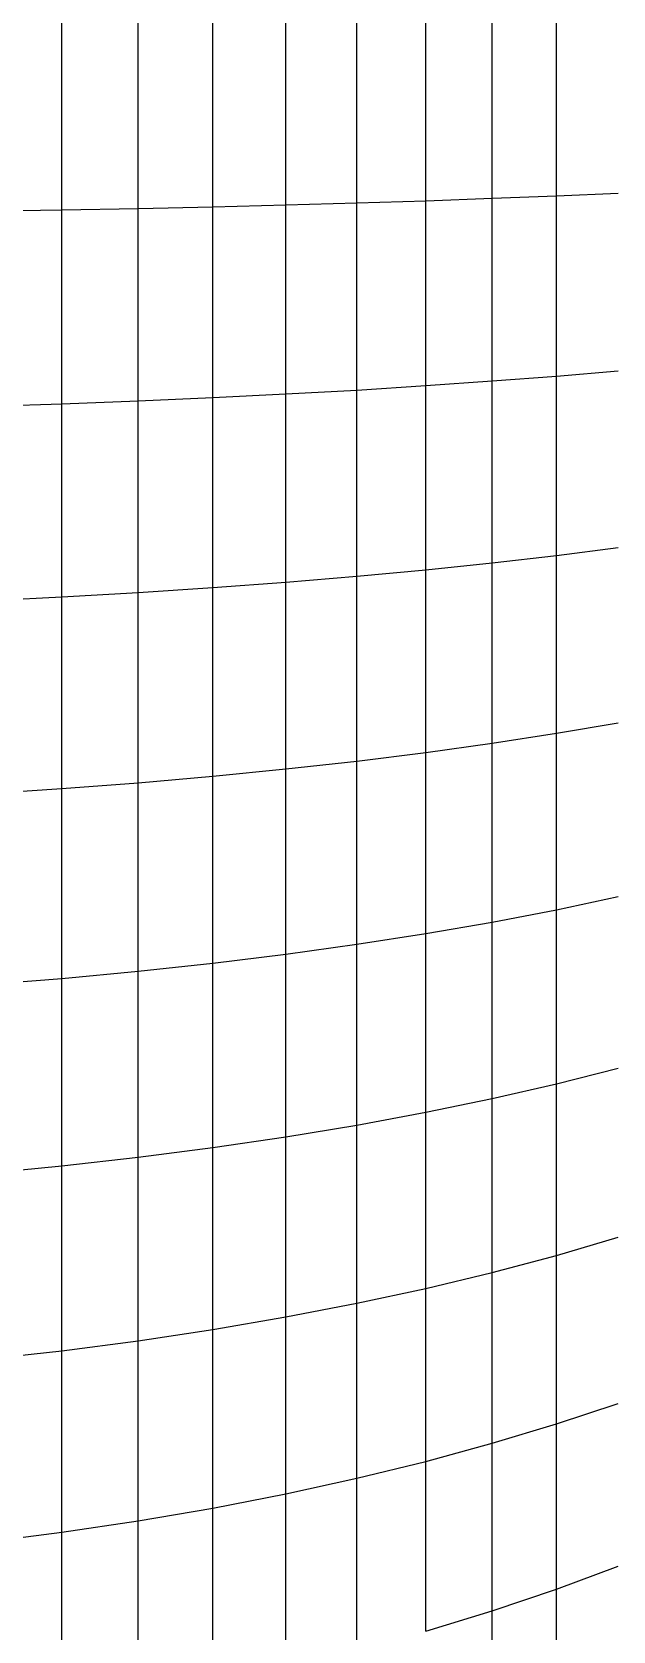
# Model space of a CAD drawing. Header units: inches. Extents: x 17 to 4615, y 5 to 3256.
# Drawn here: x 743.385 to 743.771, y 2416.279 to 2417.341 of the extents above; entities that cross this region are included whole.
import ezdxf

# ---------------------------------------------------------------- set-up
doc = ezdxf.new("R2010")
doc.units = ezdxf.units.IN
doc.header["$MEASUREMENT"] = 0

msp = doc.modelspace()

# ---------------------------------------------------------------- linework, layer by layer
for p, q in [((743.4045, 2417.2231), (743.4045, 2417.3523)), ((743.4552, 2417.224), (743.4552, 2417.3523)), ((743.5048, 2417.2251), (743.5048, 2417.3523)), ((743.5533, 2417.2263), (743.5533, 2417.3523)), ((743.6005, 2417.2277), (743.6005, 2417.3523)), ((743.6463, 2417.2291), (743.6463, 2417.3523)), ((743.6906, 2417.2307), (743.6906, 2417.3523)), ((743.7333, 2417.2323), (743.7333, 2417.3523)), ((743.5533, 2417.2263), (743.6005, 2417.2277)), ((743.6005, 2417.2277), (743.6463, 2417.2291)), ((743.6005, 2417.1033), (743.6005, 2417.2277)), ((743.6463, 2417.2291), (743.6906, 2417.2307)), ((743.6463, 2417.1062), (743.6463, 2417.2291)), ((743.6906, 2417.2307), (743.7333, 2417.2323)), ((743.6906, 2417.1093), (743.6906, 2417.2307)), ((743.7333, 2417.2323), (743.7742, 2417.2341)), ((743.7333, 2417.1126), (743.7333, 2417.2323)), ((743.3529, 2417.2222), (743.4045, 2417.2231)), ((743.4045, 2417.2231), (743.4552, 2417.224)), ((743.4045, 2417.0942), (743.4045, 2417.2231)), ((743.4552, 2417.224), (743.5048, 2417.2251)), ((743.4552, 2417.0961), (743.4552, 2417.224)), ((743.5048, 2417.2251), (743.5533, 2417.2263)), ((743.5048, 2417.0983), (743.5048, 2417.2251)), ((743.5533, 2417.1007), (743.5533, 2417.2263)), ((743.6906, 2417.1093), (743.7333, 2417.1126)), ((743.7333, 2417.1126), (743.7742, 2417.1161)), ((743.7333, 2416.9934), (743.7333, 2417.1126)), ((743.5048, 2417.0983), (743.5533, 2417.1007)), ((743.5533, 2417.1007), (743.6005, 2417.1033)), ((743.5533, 2416.9756), (743.5533, 2417.1007)), ((743.6005, 2417.1033), (743.6463, 2417.1062)), ((743.6005, 2416.9796), (743.6005, 2417.1033)), ((743.6463, 2417.1062), (743.6906, 2417.1093)), ((743.6463, 2416.9839), (743.6463, 2417.1062)), ((743.6906, 2416.9885), (743.6906, 2417.1093)), ((743.3529, 2417.0925), (743.4045, 2417.0942)), ((743.4045, 2417.0942), (743.4552, 2417.0961)), ((743.4045, 2416.9658), (743.4045, 2417.0942)), ((743.4552, 2417.0961), (743.5048, 2417.0983)), ((743.4552, 2416.9687), (743.4552, 2417.0961)), ((743.5048, 2416.972), (743.5048, 2417.0983)), ((743.7333, 2416.9934), (743.7742, 2416.9987)), ((743.6005, 2416.9796), (743.6463, 2416.9839)), ((743.6463, 2416.9839), (743.6906, 2416.9885)), ((743.6463, 2416.8624), (743.6463, 2416.9839)), ((743.6906, 2416.9885), (743.7333, 2416.9934)), ((743.6906, 2416.8686), (743.6906, 2416.9885)), ((743.7333, 2416.8752), (743.7333, 2416.9934)), ((743.5048, 2416.972), (743.5533, 2416.9756)), ((743.5533, 2416.9756), (743.6005, 2416.9796)), ((743.5533, 2416.8515), (743.5533, 2416.9756)), ((743.6005, 2416.8567), (743.6005, 2416.9796)), ((743.3529, 2416.9633), (743.4045, 2416.9658)), ((743.4045, 2416.9658), (743.4552, 2416.9687)), ((743.4045, 2416.8385), (743.4045, 2416.9658)), ((743.4552, 2416.9687), (743.5048, 2416.972)), ((743.4552, 2416.8423), (743.4552, 2416.9687)), ((743.5048, 2416.8467), (743.5048, 2416.972)), ((743.7333, 2416.8752), (743.7742, 2416.8821)), ((743.6463, 2416.8624), (743.6906, 2416.8686)), ((743.6906, 2416.8686), (743.7333, 2416.8752)), ((743.6906, 2416.7498), (743.6906, 2416.8686)), ((743.7333, 2416.758), (743.7333, 2416.8752)), ((743.5533, 2416.8515), (743.6005, 2416.8567)), ((743.6005, 2416.8567), (743.6463, 2416.8624)), ((743.6005, 2416.7351), (743.6005, 2416.8567)), ((743.6463, 2416.7422), (743.6463, 2416.8624)), ((743.4552, 2416.8423), (743.5048, 2416.8467)), ((743.5048, 2416.8467), (743.5533, 2416.8515)), ((743.5048, 2416.7225), (743.5048, 2416.8467)), ((743.5533, 2416.7285), (743.5533, 2416.8515)), ((743.3529, 2416.8351), (743.4045, 2416.8385)), ((743.4045, 2416.8385), (743.4552, 2416.8423)), ((743.4045, 2416.7123), (743.4045, 2416.8385)), ((743.4552, 2416.7171), (743.4552, 2416.8423)), ((743.7333, 2416.758), (743.7742, 2416.7667)), ((743.6463, 2416.7422), (743.6906, 2416.7498)), ((743.6906, 2416.7498), (743.7333, 2416.758)), ((743.6906, 2416.6326), (743.6906, 2416.7498)), ((743.7333, 2416.6423), (743.7333, 2416.758)), ((743.6005, 2416.7351), (743.6463, 2416.7422)), ((743.6463, 2416.6234), (743.6463, 2416.7422)), ((743.5048, 2416.7225), (743.5533, 2416.7285)), ((743.5533, 2416.7285), (743.6005, 2416.7351)), ((743.5533, 2416.6071), (743.5533, 2416.7285)), ((743.6005, 2416.6149), (743.6005, 2416.7351)), ((743.4552, 2416.7171), (743.5048, 2416.7225)), ((743.5048, 2416.5999), (743.5048, 2416.7225)), ((743.3529, 2416.7082), (743.4045, 2416.7123)), ((743.4045, 2416.7123), (743.4552, 2416.7171)), ((743.4045, 2416.5878), (743.4045, 2416.7123)), ((743.4552, 2416.5935), (743.4552, 2416.7171)), ((743.7333, 2416.6423), (743.7742, 2416.6527)), ((743.6463, 2416.6234), (743.6906, 2416.6326)), ((743.6906, 2416.6326), (743.7333, 2416.6423)), ((743.6906, 2416.517), (743.6906, 2416.6326)), ((743.7333, 2416.5283), (743.7333, 2416.6423)), ((743.6005, 2416.6149), (743.6463, 2416.6234)), ((743.6463, 2416.5064), (743.6463, 2416.6234)), ((743.5533, 2416.6071), (743.6005, 2416.6149)), ((743.6005, 2416.4965), (743.6005, 2416.6149)), ((743.5048, 2416.5999), (743.5533, 2416.6071)), ((743.5533, 2416.4874), (743.5533, 2416.6071)), ((743.4045, 2416.5878), (743.4552, 2416.5935)), ((743.4552, 2416.5935), (743.5048, 2416.5999)), ((743.4552, 2416.4716), (743.4552, 2416.5935)), ((743.5048, 2416.4791), (743.5048, 2416.5999)), ((743.3529, 2416.5828), (743.4045, 2416.5878)), ((743.4045, 2416.465), (743.4045, 2416.5878)), ((743.7333, 2416.5283), (743.7742, 2416.5404)), ((743.6906, 2416.517), (743.7333, 2416.5283)), ((743.7333, 2416.4163), (743.7333, 2416.5283)), ((743.6463, 2416.5064), (743.6906, 2416.517)), ((743.6906, 2416.4035), (743.6906, 2416.517)), ((743.6005, 2416.4965), (743.6463, 2416.5064)), ((743.6463, 2416.3914), (743.6463, 2416.5064)), ((743.5533, 2416.4874), (743.6005, 2416.4965)), ((743.6005, 2416.3802), (743.6005, 2416.4965)), ((743.5048, 2416.4791), (743.5533, 2416.4874)), ((743.5533, 2416.3699), (743.5533, 2416.4874)), ((743.4552, 2416.4716), (743.5048, 2416.4791)), ((743.5048, 2416.3604), (743.5048, 2416.4791)), ((743.3529, 2416.4592), (743.4045, 2416.465)), ((743.4045, 2416.465), (743.4552, 2416.4716)), ((743.4045, 2416.3444), (743.4045, 2416.465)), ((743.4552, 2416.3519), (743.4552, 2416.4716)), ((743.7333, 2416.4163), (743.7742, 2416.43)), ((743.6906, 2416.4035), (743.7333, 2416.4163)), ((743.7333, 2416.3066), (743.7333, 2416.4163)), ((743.6463, 2416.3914), (743.6906, 2416.4035)), ((743.6906, 2416.2922), (743.6906, 2416.4035)), ((743.6005, 2416.3802), (743.6463, 2416.3914)), ((743.6463, 2416.2787), (743.6463, 2416.3914)), ((743.5533, 2416.3699), (743.6005, 2416.3802)), ((743.6005, 2416.2662), (743.6005, 2416.3802)), ((743.5048, 2416.3604), (743.5533, 2416.3699)), ((743.5533, 2416.2547), (743.5533, 2416.3699)), ((743.4552, 2416.3519), (743.5048, 2416.3604)), ((743.5048, 2416.2441), (743.5048, 2416.3604)), ((743.4045, 2416.3444), (743.4552, 2416.3519)), ((743.4552, 2416.2346), (743.4552, 2416.3519)), ((743.3529, 2416.3378), (743.4045, 2416.3444)), ((743.4045, 2416.2262), (743.4045, 2416.3444)), ((743.7333, 2416.3066), (743.7742, 2416.3219)), ((743.6906, 2416.2922), (743.7333, 2416.3066)), ((743.7333, 2416.1994), (743.7333, 2416.3066)), ((743.6463, 2416.2787), (743.6906, 2416.2922)), ((743.6906, 2416.1835), (743.6906, 2416.2922))]:
    msp.add_line(p, q)

doc.saveas('drawing.dxf')
